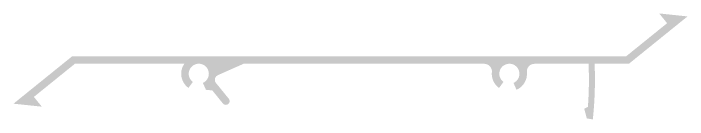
# Model space of a CAD drawing. Extents: x -4122 to 3414, y -5760 to 3840.
# Drawn here: x -2062.6 to -1928.7, y -3951.8 to -3930.7 of the extents above; entities that cross this region are included whole.
import ezdxf

# ---------------------------------------------------------------- set-up
doc = ezdxf.new("R2010")
doc.units = 0
doc.layers.add('HATCH', color=253, linetype='CONTINUOUS')

msp = doc.modelspace()

# ---------------------------------------------------------------- hatches: boundary and pattern name
at = {"layer": 'HATCH'}
h = msp.add_hatch(color=256, dxfattribs=at)
h.paths.add_polyline_path([(-1947.553317501831, -3951.781607095931), (-1948.753317501831, -3951.573179513711)], flags=0)
edge = h.paths.add_edge_path(flags=17)
edge.add_line((-1948.753317501831, -3951.573179513711), (-1949.25331750183, -3949.654383340479))
edge.add_line((-1947.553317501831, -3951.781607095931), (-1948.753317501831, -3951.573179513711))
edge.add_arc((-2021.639632165098, -3943.883370508505), 74.50613505997698, 353.914762711546, 362.4469434499692)
edge.add_line((-1940.399719259045, -3940.702387796191), (-1947.201432895103, -3940.702387796191))
edge.add_line((-1928.741972515465, -3931.263270207), (-1940.399719259045, -3940.702387796191))
edge.add_line((-1934.367803004204, -3930.67163576583), (-1928.741972515465, -3931.263270207))
edge.add_line((-1932.794616739339, -3932.614593556427), (-1934.367803004204, -3930.67163576583))
edge.add_line((-1940.93409240723, -3939.20501532776), (-1932.794616739339, -3932.614593556427))
edge.add_line((-2050.98145543501, -3939.205015327716), (-1940.93409240723, -3939.20501532776))
edge.add_line((-2062.63920217859, -3948.644132916907), (-2050.98145543501, -3939.205015327716))
edge.add_line((-2057.013371689851, -3949.235767358077), (-2062.63920217859, -3948.644132916907))
edge.add_line((-2058.586557954715, -3947.29280956748), (-2057.013371689851, -3949.235767358077))
edge.add_line((-2050.447082286824, -3940.702387796147), (-2058.586557954715, -3947.29280956748))
edge.add_line((-2028.715461641488, -3940.702387796155), (-2050.447082286824, -3940.702387796147))
edge.add_arc((-2025.829099941926, -3942.682013048397), 3.500000000001852, 145.5555319723887, 233.9966171606259)
edge.add_line((-2027.004765975916, -3944.299977626662), (-2027.886515501408, -3945.513451060364))
edge.add_arc((-2025.829099941926, -3942.682013048398), 1.999999999999155, 293.9966171605745, 593.9966171605757)
edge.add_line((-2024.405710474064, -3945.879506195033), (-2025.01573453172, -3944.509151989332))
edge.add_line((-2023.140334325272, -3946.002762929478), (-2024.405710474064, -3945.879506195033))
edge.add_line((-2021.034028206619, -3948.604148394137), (-2023.140334325272, -3946.002762929478))
edge.add_arc((-2020.45114086944, -3948.132192514678), 0.7500000000001728, 218.9966171606763, 308.9966171606763)
edge.add_arc((-2020.45114086944, -3948.132192514676), 0.7500000000008796, 308.9966171606326, 398.9966171606326)
edge.add_line((-2022.416815281342, -3944.512645014449), (-2019.86825353226, -3947.660236635216))
edge.add_arc((-2021.639632165105, -3943.883370508503), 0.9999999999981879, 183.6343018066529, 218.996617160719)
edge.add_arc((-2021.639632165103, -3943.883370508504), 1.000000000000908, 113.9916406901145, 183.634301806617)
edge.add_line((-2016.951621060832, -3940.702387796162), (-2022.04623551987, -3942.969765718732))
edge.add_line((-1969.104966224355, -3940.70238779618), (-2016.951621060832, -3940.702387796162))
edge.add_arc((-1969.104966224355, -3942.202387796179), 1.499999999999184, 354.4458405131643, 449.9999999999827)
edge.add_arc((-1964.1284404524, -3942.686320891832), 3.500000000000949, 174.4458405131714, 233.9966171606335)
edge.add_line((-1965.30410648639, -3944.304285470098), (-1966.185856011882, -3945.517758903799))
edge.add_arc((-1964.128440452399, -3942.686320891832), 2.000000000000171, 293.9966171605758, 593.9966171605804)
edge.add_line((-1962.705050984538, -3945.883814038469), (-1963.315075042194, -3944.513459832768))
edge.add_arc((-1964.128440452402, -3942.686320891834), 3.500000000000729, 293.9966171606552, 365.5541594867915)
edge.add_arc((-1959.151914680445, -3942.202387796185), 1.500000000000455, 89.99999999998263, 185.5541594867771)
edge.add_line((-1948.398677440415, -3940.702387796187), (-1959.151914680445, -3940.702387796184))
edge.add_arc((-2021.639632165119, -3943.883370508508), 73.3100000000151, 355.7742324348586, 362.4868929720987)
edge.add_line((-1949.25331750183, -3949.654383340479), (-1948.528929869168, -3949.285343277326))

doc.saveas('drawing.dxf')
